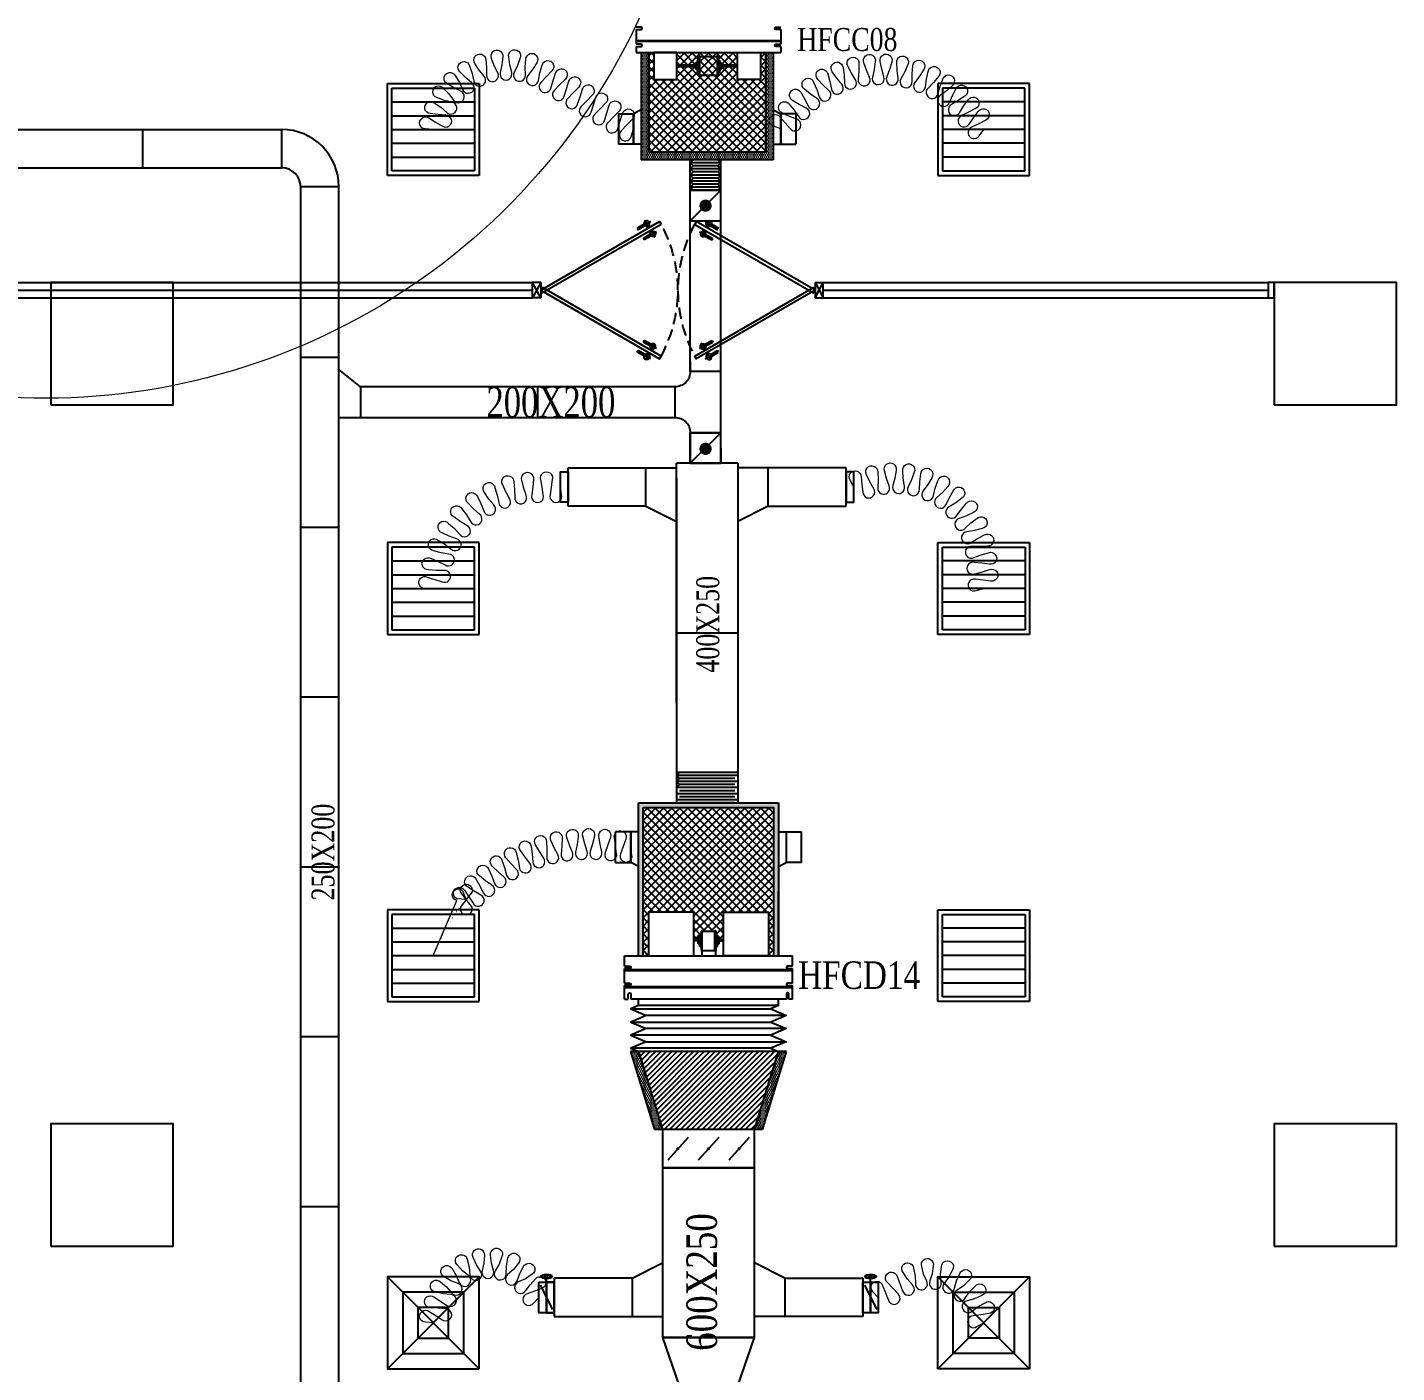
# Model space of a CAD drawing. Header units: metres. Extents: x 352651 to 1421851, y -87441 to -24441.
# Drawn here: x 1187178 to 1196132, y -66085 to -57292 of the extents above; entities that cross this region are included whole.
import ezdxf
from ezdxf.enums import TextEntityAlignment as Align

# ---------------------------------------------------------------- set-up
doc = ezdxf.new("R2010")
doc.units = ezdxf.units.M
doc.header["$LTSCALE"] = 300
doc.header["$MEASUREMENT"] = 0
doc.linetypes.add('DASHED2', pattern=[0.375, 0.25, -0.125])
doc.layers.get('0').update_dxf_attribs({"linetype": 'CONTINUOUS'})
for name, color, linetype in [('bat noi mem', 4, 'CONTINUOUS'), ('CUA', 8, 'CONTINUOUS'), ('CUAGIO', 2, 'CONTINUOUS'), ('KHUAT', 8, 'DASHED2'), ('thiet bi', 11, 'CONTINUOUS'), ('vach', 6, 'CONTINUOUS')]:
    doc.layers.add(name, color=color, linetype=linetype)
doc.layers.add('noi mem', color=5, linetype='BATTING', lineweight=0)
doc.styles.add('PHU', font='vntimeh.shx', dxfattribs={"width": 0.8})
doc.linetypes.add('BATTING', pattern='A,0.0001,-0.1,[134,ltypeshp.shx,S=0.1,R=0,X=-0.1,Y=0],-0.2,[134,ltypeshp.shx,S=0.1,R=180,X=0.1,Y=0],-0.1', length=0.4001)
pattern_1 = [(180, (1747300.941, -6539.427), (-6.25, 12.5), [0, -12.5])]

# ---------------------------------------------------------------- blocks, each defined once
blk = doc.blocks.new('cot1')
at = {"layer": 'vach'}
blk.add_lwpolyline([(-400, -400), (400, -400), (400, 400), (-400, 400)], close=True, dxfattribs=at)
blk = doc.blocks.new('SAG')
at = {"layer": 'CUAGIO'}
for p, q in [((-300, 300), (-300, -300)), ((300, 300), (-300, 300)), ((300, -300), (300, 300)), ((-300, -300), (300, -300))]:
    blk.add_line(p, q, dxfattribs=at)
at = {"layer": 'CUAGIO', "color": 8}
for p, q in [((-270, 270), (-270, -270)), ((270, 270), (-270, 270)), ((-180, -270), (-180, 270)), ((-90, -270), (-90, 270)), ((0, -270), (0, 270)), ((90, -270), (90, 270)), ((180, -270), (180, 270)), ((270, -270), (270, 270)), ((-270, -270), (270, -270))]:
    blk.add_line(p, q, dxfattribs=at)
blk = doc.blocks.new('SAD')
at = {"layer": 'CUAGIO', "color": 8}
for p, q in [((-300, -300), (300, 300)), ((300, -300), (-300, 300))]:
    blk.add_line(p, q, dxfattribs=at)
at = {"layer": 'CUAGIO'}
blk.add_lwpolyline([(300, -300), (300, 300), (-300, 300), (-300, -300)], close=True, dxfattribs=at)
at = {"layer": 'CUAGIO', "color": 8}
for points in [[(200, -200), (200, 200), (-200, 200), (-200, -200)], [(100, -100), (100, 100), (-100, 100), (-100, -100)]]:
    blk.add_lwpolyline(points, close=True, dxfattribs=at)
blk = doc.blocks.new('1-van gio D200')
at = {"layer": 'CUAGIO'}
h = blk.add_hatch(dxfattribs=at)
h.set_pattern_fill('ANSI31', color=256, scale=100, style=0)
edge = h.paths.add_edge_path()
edge.add_ellipse((486127, -58494), major_axis=(-38.1, 0), ratio=0.310482, start_angle=0, end_angle=360, ccw=False)
for p, q in [((486167, -58437.3), (486087.1, -58277.5)), ((486127, -58257.4), (486127, -58494))]:
    blk.add_line(p, q, dxfattribs=at)
at = {"layer": 'CUAGIO', "const_width": 3}
for points in [[(486127, -58457.4), (486177, -58457.4), (486177, -58257.4), (486077, -58257.4), (486077, -58457.4), (486127, -58457.4)], [(486167, -58437.3), (486087.1, -58277.5)], [(486127, -58257.4), (486127, -58494)]]:
    blk.add_lwpolyline(points, dxfattribs=at)
at = {"layer": 'CUAGIO'}
blk.add_lwpolyline([(486177, -58457.4), (486077, -58457.4), (486077, -58257.4), (486177, -58257.4)], close=True, dxfattribs=at)
at = {"layer": 'CUAGIO', "const_width": 5.35}
blk.add_lwpolyline([(486130.7, -58357.4, -1), (486123.3, -58357.4, -1)], format="xyb", close=True, dxfattribs=at)
at = {"layer": 'CUAGIO', "extrusion": (0, 0, -1)}
blk.add_ellipse((486127, -58494), major_axis=(-38.1, 0), ratio=0.310482, start_param=-1.570796, end_param=4.712389, dxfattribs=at)
blk = doc.blocks.new('bac noi mem')
at = {"layer": 'bat noi mem'}
for p, q in [((493886.7, -64673), (493866.7, -64693)), ((494066.7, -64693), (493866.7, -64693)), ((493866.7, -64693), (493886.7, -64713)), ((493886.7, -64713), (493866.7, -64733)), ((494066.7, -64733), (493866.7, -64733)), ((493866.7, -64733), (493886.7, -64753)), ((494046.7, -64673), (493886.7, -64673)), ((494046.7, -64713), (493886.7, -64713)), ((494046.7, -64673), (494066.7, -64693)), ((494066.7, -64693), (494046.7, -64713)), ((494046.7, -64713), (494066.7, -64733)), ((494066.7, -64733), (494046.7, -64753)), ((493886.7, -64753), (493866.7, -64773)), ((494066.7, -64773), (493866.7, -64773)), ((493866.7, -64773), (493886.7, -64793)), ((493886.7, -64793), (493866.7, -64813)), ((494066.7, -64813), (493866.7, -64813)), ((493866.7, -64813), (493886.7, -64833)), ((494046.7, -64753), (493886.7, -64753)), ((494046.7, -64793), (493886.7, -64793)), ((494046.7, -64753), (494066.7, -64773)), ((494066.7, -64773), (494046.7, -64793)), ((494046.7, -64793), (494066.7, -64813)), ((494066.7, -64813), (494046.7, -64833)), ((493886.7, -64833), (493866.7, -64853)), ((494066.7, -64853), (493866.7, -64853)), ((493866.7, -64853), (493886.7, -64873)), ((494046.7, -64833), (493886.7, -64833)), ((494046.7, -64873), (493886.7, -64873)), ((494046.7, -64833), (494066.7, -64853)), ((494066.7, -64853), (494046.7, -64873))]:
    blk.add_line(p, q, dxfattribs=at)
blk = doc.blocks.new('$circle')
at = {"ltscale": 1.5}
blk.add_circle((0, 0), 0.5, dxfattribs=at)

msp = doc.modelspace()

# ---------------------------------------------------------------- hatches: boundary and pattern name
at = {"layer": 'CUAGIO'}
h = msp.add_hatch(dxfattribs=at)
h.set_pattern_fill('DOTS', color=256, scale=200, style=0)
h.set_pattern_definition([(0, (361578.699, -113850.794), (6.25, 12.5), [0, -12.5])])
h.paths.add_polyline_path([(1192054.3, -57457), (1192004.3, -57457), (1192004.3, -58107), (1191242.3, -58107), (1191242.3, -57457), (1191192.3, -57457), (1191192.3, -58157), (1192054.3, -58157)])
at = {"layer": 'CUAGIO', "ltscale": 1.5}
h = msp.add_hatch(dxfattribs=at)
h.set_pattern_fill('ANSI37', color=9, scale=300, style=0)
h.set_pattern_definition([(45, (534950, -3e-05), (-26.5165043, 26.5165043), []), (135, (534950, -3e-05), (-26.5165043, -26.5165043), [])])
h.paths.add_polyline_path([(1192004.3, -58107), (1192004.3, -57457), (1191972, -57457), (1191972, -57632), (1191822, -57632), (1191822, -57549), (1191716.7, -57549), (1191716.7, -57564.7), (1191706.2, -57564.7), (1191706.2, -57524.3), (1191716.7, -57524.3), (1191716.7, -57539.9), (1191822, -57539.9), (1191822, -57457), (1191424.5, -57457), (1191424.5, -57632), (1191274.5, -57632), (1191274.5, -57457), (1191242.3, -57457), (1191242.3, -58107)])
h.paths.add_polyline_path([(1191567.6, -57607.5, 0.725882), (1191574.1, -57607.5)], flags=16)
h.paths.add_polyline_path([(1191696.3, -57481.4, 0.725882), (1191689.8, -57481.4), (1191689.8, -57607.5, 0.725882), (1191696.3, -57607.5)], flags=16)
h.paths.add_polyline_path([(1191557.7, -57564.7), (1191547.2, -57564.7), (1191547.2, -57524.3), (1191557.7, -57524.3)], flags=16)
at = {"layer": 'CUAGIO'}
h = msp.add_hatch(dxfattribs=at)
h.set_pattern_fill('DOTS', color=2, scale=200, style=0)
h.set_pattern_definition([(0, (593095.287, -32824.01), (6.25, 12.5), [0, -12.5])])
h.paths.add_polyline_path([(1192060.1, -62391.5), (1192060.1, -63361.5), (1192090.1, -63361.5), (1192090.1, -62361.5), (1191174.1, -62361.5), (1191174.1, -63361.5), (1191204.1, -63361.5), (1191204.1, -62391.5)])
at = {"layer": 'CUAGIO', "ltscale": 1.5}
h = msp.add_hatch(dxfattribs=at)
h.set_pattern_fill('ANSI37', color=9, scale=300, style=0)
h.set_pattern_definition([(45, (640510.247, -2760.965), (-26.5165043, 26.5165043), []), (135, (640510.247, -2760.965), (-26.5165043, -26.5165043), [])])
h.paths.add_polyline_path([(1191535.3, -63075.5), (1191535.3, -63262.9), (1191564.7, -63262.9), (1191564.7, -63242.7), (1191575.3, -63242.7), (1191575.3, -63226.9), (1191585.2, -63226.9), (1191585.2, -63202, -1), (1191591.7, -63199.9), (1191674, -63199.9, -1), (1191680.5, -63202), (1191680.5, -63226.9), (1191690.4, -63226.9), (1191690.4, -63242.7), (1191700.9, -63242.7), (1191700.9, -63262.9), (1191730.3, -63262.9), (1191730.3, -63075.5), (1192025.3, -63075.5), (1192025.3, -63361.5), (1192060.1, -63361.5), (1192060.1, -62391.5), (1191204.1, -62391.5), (1191204.1, -63361.5), (1191240.3, -63361.5), (1191240.3, -63075.5)])
at = {"layer": 'CUAGIO'}
h = msp.add_hatch(dxfattribs=at)
h.set_pattern_fill('DOTS', color=2, scale=200, angle=180, style=0)
h.set_pattern_definition(pattern_1)
h.paths.add_polyline_path([(1191332.1, -64496.5), (1191279.8, -64496.5), (1191121.8, -63986.5), (1191174.1, -63986.5)])
h = msp.add_hatch(dxfattribs=at)
h.set_pattern_fill('ANSI31', color=256, scale=200, style=0)
h.set_pattern_definition([(45, (356591.88, -87912.58), (-17.6776695, 17.6776695), [])])
h.paths.add_polyline_path([(1191174.1, -63986.5), (1191332.1, -64496.5), (1191932.1, -64496.5), (1192090.1, -63986.5)])
h = msp.add_hatch(dxfattribs=at)
h.set_pattern_fill('DOTS', color=2, scale=200, angle=180, style=0)
h.set_pattern_definition(pattern_1)
h.paths.add_polyline_path([(1191984.5, -64496.5), (1191932.1, -64496.5), (1192090.1, -63986.5), (1192142.5, -63986.5)])

# ---------------------------------------------------------------- linework, layer by layer
at = {"layer": 'bat noi mem'}
for p, q in [((1191823.3, -62161.5), (1191423.3, -62161.5)), ((1191443.3, -62161.5), (1191423.3, -62181.5)), ((1191823.3, -62181.5), (1191423.3, -62181.5)), ((1191423.3, -62181.5), (1191443.3, -62201.5)), ((1191443.3, -62201.5), (1191423.3, -62221.5)), ((1191823.3, -62221.5), (1191423.3, -62221.5)), ((1191423.3, -62221.5), (1191443.3, -62241.5)), ((1191803.3, -62201.5), (1191443.3, -62201.5)), ((1191443.3, -62241.5), (1191423.3, -62261.5)), ((1191823.3, -62261.5), (1191423.3, -62261.5)), ((1191823.3, -62301.5), (1191423.3, -62301.5)), ((1191803.3, -62241.5), (1191443.3, -62241.5)), ((1191803.3, -62281.5), (1191443.3, -62281.5)), ((1191803.3, -62321.5), (1191443.3, -62321.5)), ((1191823.3, -62341.5), (1191423.3, -62341.5)), ((1191803.3, -62361.5), (1191443.3, -62361.5)), ((1191124.1, -63707.9), (1192040.1, -63707.9)), ((1192140.1, -63750.7), (1191224.1, -63750.7)), ((1191124.1, -63793.6), (1192040.1, -63793.6)), ((1192140.1, -63836.5), (1191224.1, -63836.5)), ((1192040.1, -63879.3), (1191124.1, -63879.3)), ((1191224.1, -63922.2), (1192140.1, -63922.2)), ((1192040.1, -63965), (1191124.1, -63965)), ((1192090.1, -63986.5), (1191174.1, -63986.5))]:
    msp.add_line(p, q, dxfattribs=at)
for points in [[(1191174.1, -63686.5), (1191124.1, -63707.9), (1191224.1, -63750.7), (1191124.1, -63793.6), (1191224.1, -63836.5), (1191124.1, -63879.3), (1191224.1, -63922.2), (1191124.1, -63965), (1191174.1, -63986.5)], [(1192090.1, -63686.5), (1192040.1, -63707.9), (1192140.1, -63750.7), (1192040.1, -63793.6), (1192140.1, -63836.5), (1192040.1, -63879.3), (1192140.1, -63922.2), (1192040.1, -63965), (1192090.1, -63986.5)]]:
    msp.add_lwpolyline(points, dxfattribs=at)
at = {"layer": 'CUA'}
for p, q in [((1191242, -58597.8), (1191216.1, -58552.8)), ((1191622.2, -58597.8), (1191648.2, -58552.8)), ((1191211.1, -58578.4), (1191166, -58604.4)), ((1191166, -58604.4), (1191172.3, -58615.2)), ((1191217.3, -58589.2), (1191172.3, -58615.2)), ((1191252.9, -58561.4), (1191202.8, -58590.4)), ((1191249.5, -58645), (1191204.5, -58671)), ((1191291.4, -58628.1), (1191241.2, -58657)), ((1191254.5, -58619.3), (1191280.5, -58664.3)), ((1191516, -58604.4), (1191509.8, -58615.2)), ((1191572.9, -58628.1), (1191623, -58657)), ((1191609.8, -58619.3), (1191583.8, -58664.3)), ((1191611.3, -58561.4), (1191661.5, -58590.4)), ((1191614.7, -58645), (1191659.8, -58671)), ((1191647, -58589.2), (1191692, -58615.2)), ((1191653.2, -58578.4), (1191698.2, -58604.4)), ((1191210.7, -58681.8), (1191204.5, -58671)), ((1191255.8, -58655.8), (1191210.7, -58681.8)), ((1191608.5, -58655.8), (1191653.5, -58681.8)), ((1191653.5, -58681.8), (1191659.8, -58671)), ((1190482.1, -59059.6), (1190482.1, -58960)), ((1190534.9, -58960), (1190482.1, -59059.6)), ((1190534.9, -59059.6), (1190482.1, -58960)), ((1190534.9, -58960), (1190482.1, -58960)), ((1190534.9, -58960), (1190534.9, -59059.6)), ((1192329.4, -58960), (1192329.4, -59059.6)), ((1192329.4, -58960), (1192382.1, -59059.6)), ((1192329.4, -59059.6), (1192382.1, -58960)), ((1192329.4, -58960), (1192382.1, -58960)), ((1192382.1, -59059.6), (1192382.1, -58960)), ((1190534.9, -59059.6), (1190482.1, -59059.6)), ((1192329.4, -59059.6), (1192382.1, -59059.6)), ((1191210.7, -59337.8), (1191204.5, -59348.6)), ((1191249.5, -59374.6), (1191204.5, -59348.6)), ((1191255.8, -59363.8), (1191210.7, -59337.8)), ((1191291.4, -59391.5), (1191241.2, -59362.6)), ((1191254.5, -59400.3), (1191280.5, -59355.3)), ((1191572.9, -59391.5), (1191623, -59362.6)), ((1191609.8, -59400.3), (1191583.8, -59355.3)), ((1191608.5, -59363.8), (1191653.5, -59337.8)), ((1191614.7, -59374.6), (1191659.8, -59348.6)), ((1191653.5, -59337.8), (1191659.8, -59348.6)), ((1191166, -59415.2), (1191172.3, -59404.4)), ((1191211.1, -59441.2), (1191166, -59415.2)), ((1191217.3, -59430.4), (1191172.3, -59404.4)), ((1191252.9, -59458.2), (1191202.8, -59429.2)), ((1191242, -59421.8), (1191216.1, -59466.8)), ((1191611.3, -59458.2), (1191661.5, -59429.2)), ((1191622.2, -59421.8), (1191648.2, -59466.8)), ((1191647, -59430.4), (1191692, -59404.4)), ((1191653.2, -59441.2), (1191698.2, -59415.2)), ((1191698.2, -59415.2), (1191692, -59404.4))]:
    msp.add_line(p, q, dxfattribs=at)
at = {"layer": 'CUA', "linetype": 'Continuous'}
for p, q in [((1184932.1, -58959.6), (1190482.1, -58959.6)), ((1192382.1, -58959.6), (1195292.1, -58959.6)), ((1184832.1, -59059.6), (1190482.1, -59059.6)), ((1184882.1, -59009.6), (1190482.1, -59009.6)), ((1192382.1, -59009.6), (1195292.1, -59009.6)), ((1192382.1, -59059.6), (1195292.1, -59059.6))]:
    msp.add_line(p, q, dxfattribs=at)
at = {"layer": 'CUA'}
for points in [[(1191322.5, -58579.5), (1190545.5, -59028.1), (1190534.9, -59009.8), (1191311.9, -58561.2)], [(1191541.8, -58579.5), (1192318.8, -59028.1), (1192329.4, -59009.8), (1191552.3, -58561.2)], [(1191322.5, -59440.1), (1190545.5, -58991.5), (1190534.9, -59009.8), (1191311.9, -59458.4)], [(1191541.8, -59440.1), (1192318.8, -58991.5), (1192329.4, -59009.8), (1191552.3, -59458.4)]]:
    msp.add_lwpolyline(points, close=True, dxfattribs=at)
at = {"layer": 'CUA', "linetype": 'Continuous'}
msp.add_lwpolyline([(1195332.1, -58959.6), (1195292.1, -58959.6), (1195292.1, -59059.6), (1195332.1, -59059.6)], close=True, dxfattribs=at)
at = {"layer": 'CUA', "extrusion": (0, 0, -1)}
for centre, major_axis in [((1191229, -58575.2), (17.6, -4.7)), ((1191596.8, -58641.9), (-4.7, 17.6)), ((1191267.5, -59377.7), (4.7, -17.6)), ((1191635.2, -59444.4), (-17.6, 4.7))]:
    msp.add_ellipse(centre, major_axis=major_axis, ratio=1, dxfattribs=at)
at = {"layer": 'CUA'}
for centre, major_axis in [((1191635.2, -58575.2), (-17.6, -4.7)), ((1191267.5, -58641.9), (4.7, 17.6)), ((1191596.8, -59377.7), (-4.7, -17.6)), ((1191229, -59444.4), (17.6, 4.7))]:
    msp.add_ellipse(centre, major_axis=major_axis, ratio=1, dxfattribs=at)
at = {"layer": 'CUAGIO'}
for p, q in [((1191192.3, -57457), (1191192.3, -58157)), ((1191242.3, -57457), (1191242.3, -58107)), ((1192004.3, -57457), (1192004.3, -58107)), ((1192054.3, -57457), (1192054.3, -58157)), ((1191042.6, -57856.2), (1191042.6, -58056.2)), ((1191142.3, -57856.2), (1191142.3, -58056.2)), ((1191142.3, -58056.2), (1191142.3, -57856.2)), ((1191142.3, -58056.2), (1191142.3, -57856.2)), ((1192104.3, -57856.2), (1192104.3, -58056.2)), ((1192104.3, -58056.2), (1192104.3, -57856.2)), ((1192104.3, -58056.2), (1192104.3, -57856.2)), ((1192204, -57856.2), (1192204, -58056.2)), ((1184600.2, -57959.6), (1188840.1, -57959.5)), ((1187930.6, -57959.6), (1187930.6, -58209.6)), ((1188840.1, -57959.5), (1188840.1, -58209.5)), ((1191142.3, -58056.2), (1191042.6, -58056.2)), ((1192104.3, -58056.2), (1192204, -58056.2)), ((1175059.7, -58209.6), (1188840.1, -58209.5)), ((1188965.5, -68910.2), (1188965.1, -58334.5)), ((1189215.1, -58334.5), (1188965.1, -58334.5)), ((1189215.5, -68910.2), (1189215.1, -58334.5)), ((1191512.8, -58357), (1191712.8, -58357)), ((1191712.8, -58357), (1191512.8, -58556.9)), ((1191512.8, -59541.5), (1191512.8, -58367)), ((1191712.8, -59541.5), (1191712.8, -58367)), ((1191512.8, -58556.9), (1191712.8, -58556.9)), ((1189215.1, -59450.4), (1188965.1, -59450.4)), ((1189355.4, -59641.5), (1189215.2, -59528)), ((1191512.8, -59474), (1191512.8, -59541.5)), ((1191712.8, -59541.5), (1191712.8, -59474)), ((1189355.4, -59641.5), (1189355.4, -59841.5)), ((1190513, -59641.5), (1190513, -59841.5)), ((1191412.8, -59641.5), (1191412.8, -59841.5)), ((1191412.8, -59641.5), (1191412.8, -59841.5)), ((1191512.8, -60141.5), (1191512.8, -59941.5)), ((1191712.8, -59941.5), (1191512.8, -60141.5)), ((1191512.8, -60026.2), (1191512.8, -59941.5)), ((1191712.8, -59941.5), (1191512.8, -59941.5)), ((1191512.8, -59941.5), (1191512.8, -60098.1)), ((1191712.8, -60141.5), (1191712.8, -59941.5)), ((1191712.8, -60026.2), (1191712.8, -59941.5)), ((1191712.8, -60098.1), (1191712.8, -59941.5)), ((1191512.8, -60039.3), (1191512.8, -60141.5)), ((1191712.8, -60039.3), (1191712.8, -60141.5)), ((1190713.3, -60421.4), (1190713.3, -60171.4)), ((1190713.3, -60171.4), (1191423.3, -60171.4)), ((1190723.3, -60171.4), (1191423.3, -60171.4)), ((1191223.3, -60421.4), (1191223.3, -60171.4)), ((1191223.3, -60421.4), (1191223.3, -60171.4)), ((1191423.3, -61709.3), (1191423.3, -60141.5)), ((1191823.3, -60141.5), (1191423.3, -60141.5)), ((1191512.8, -60141.5), (1191712.8, -60141.5)), ((1191823.3, -60141.5), (1191823.3, -62361.5)), ((1192523.2, -60171.4), (1191823.3, -60171.4)), ((1192533.2, -60171.4), (1191823.3, -60171.4)), ((1192023.3, -60421.4), (1192023.3, -60171.4)), ((1192023.3, -60421.4), (1192023.3, -60171.4)), ((1192533.2, -60421.4), (1192533.2, -60171.4)), ((1191423.3, -60240.5), (1191423.3, -62361.5)), ((1191223.3, -60421.4), (1190713.3, -60421.4)), ((1191223.3, -60421.4), (1190723.3, -60421.4)), ((1191223.3, -60421.4), (1191423.3, -60521.4)), ((1191223.3, -60421.4), (1191423.3, -60521.4)), ((1192023.3, -60421.4), (1191823.3, -60521.4)), ((1192023.3, -60421.4), (1191823.3, -60521.4)), ((1192023.3, -60421.4), (1192523.2, -60421.4)), ((1192023.3, -60421.4), (1192533.2, -60421.4)), ((1189215.1, -60560.4), (1188965.1, -60560.4)), ((1191823.3, -61251.5), (1191423.3, -61251.5)), ((1189215.1, -61670.4), (1188965.1, -61670.4)), ((1191204.1, -63361.5), (1191204.1, -62391.5)), ((1192060.1, -63361.5), (1192060.1, -62391.5)), ((1191024.4, -62750.8), (1191024.4, -62550.8)), ((1191124.1, -62550.8), (1191024.4, -62550.8)), ((1191124.1, -62750.8), (1191124.1, -62550.8)), ((1191124.1, -62550.8), (1191124.1, -62750.8)), ((1191124.1, -62550.8), (1191124.1, -62750.8)), ((1192140.1, -62550.8), (1192140.1, -62750.8)), ((1192140.1, -62550.8), (1192140.1, -62750.8)), ((1192140.1, -62550.8), (1192140.1, -62750.8)), ((1192140.1, -62550.8), (1192239.8, -62550.8)), ((1192239.8, -62750.8), (1192239.8, -62550.8)), ((1189215.1, -62780.4), (1188965.1, -62780.4)), ((1192090.1, -63361.5), (1192090.1, -62940.1)), ((1189215.1, -63890.4), (1188965.1, -63890.4)), ((1191984.5, -64496.5), (1191279.8, -64496.5)), ((1191499.1, -64547.2), (1191365.2, -64695.8)), ((1191699.1, -64547.2), (1191565.2, -64695.8)), ((1191899.1, -64547.2), (1191765.2, -64695.8)), ((1189215.1, -65000.4), (1188965.1, -65000.4)), ((1191132.1, -65468.3), (1191332.1, -65368.3)), ((1192132.1, -65468.3), (1191932.1, -65368.3)), ((1191132.1, -65468.3), (1190622.1, -65468.3)), ((1190622.1, -65468.3), (1190622.1, -65718.3)), ((1191132.1, -65468.3), (1191132.1, -65718.3)), ((1192132.1, -65468.3), (1192642.1, -65468.3)), ((1192132.1, -65468.3), (1192132.1, -65718.3)), ((1192642.1, -65468.3), (1192642.1, -65718.3)), ((1190622.1, -65718.3), (1191332.1, -65718.3)), ((1192642.1, -65718.3), (1191932.1, -65718.3))]:
    msp.add_line(p, q, dxfattribs=at)
at = {"layer": 'CUAGIO', "color": 2}
for p, q in [((1192105, -57417.5), (1192105, -57457)), ((1192004.3, -58107), (1191242.3, -58107)), ((1192054.3, -58157), (1191192.3, -58157)), ((1191512.8, -58367), (1191512.8, -58157)), ((1191712.8, -58367), (1191712.8, -58157)), ((1191174.1, -63361.5), (1191174.1, -62361.5)), ((1191174.1, -62361.5), (1192090.1, -62361.5)), ((1191204.1, -62391.5), (1192060.1, -62391.5)), ((1192090.1, -62361.5), (1192090.1, -63361.5)), ((1192142.5, -63986.5), (1191121.8, -63986.5)), ((1192090.1, -63986.5), (1192142.5, -63986.5))]:
    msp.add_line(p, q, dxfattribs=at)
at = {"layer": 'CUAGIO', "ltscale": 1.5}
msp.add_line((1191712.8, -59941.5), (1191712.8, -59541.5), dxfattribs=at)
at = {"layer": 'CUAGIO'}
for points in [[(1191192.3, -57830.9), (1191142.3, -57856.2)], [(1192054.3, -57830.9), (1192104.3, -57856.2)], [(1191042.6, -57856.2), (1191142.3, -57856.2)], [(1192204, -57856.2), (1192104.3, -57856.2)], [(1191192.3, -58056.2), (1191142.3, -58056.2)], [(1192054.3, -58056.2), (1192104.3, -58056.2)], [(1191174.1, -62550.8), (1191124.1, -62550.8)], [(1192090.1, -62550.8), (1192140.1, -62550.8)], [(1191024.4, -62750.8), (1191124.1, -62750.8)], [(1191174.1, -62776), (1191124.1, -62750.8)], [(1192090.1, -62776), (1192140.1, -62750.8)], [(1192239.8, -62750.8), (1192140.1, -62750.8)], [(1191121.8, -63986.5), (1191279.8, -64496.5)], [(1191932.1, -64496.5), (1192090.1, -63986.5), (1191174.1, -63986.5), (1191332.1, -64496.5)], [(1191984.5, -64496.5), (1192142.5, -63986.5)]]:
    msp.add_lwpolyline(points, dxfattribs=at)
for points, const_width in [([(1191632.8, -58457.4, -1), (1191592.8, -58457.4, -1)], 40), ([(1191632.8, -60047, -1), (1191592.8, -60047, -1)], 40), ([(1191427.1, -64621.5, -1), (1191437.1, -64621.5, -1)], 10), ([(1191627.1, -64621.5, -1), (1191637.1, -64621.5, -1)], 10), ([(1191827.1, -64621.5, -1), (1191837.1, -64621.5, -1)], 10)]:
    msp.add_lwpolyline(points, format="xyb", close=True, dxfattribs=dict(at, const_width=const_width))
for points in [[(1191712.8, -59541.5), (1191712.8, -59541.5), (1191512.8, -59541.5, -0.414214), (1191412.8, -59641.5), (1189355.4, -59641.5)], [(1189215.2, -59841.5), (1191412.8, -59841.5, -0.414214), (1191512.8, -59941.5), (1191712.8, -59941.5), (1191712.8, -59941.5, 0), (1191712.8, -59941.5, 0)]]:
    msp.add_lwpolyline(points, format="xyb", dxfattribs=at)
for points in [[(1190713.3, -60396.4), (1190663.3, -60396.4), (1190663.3, -60196.4), (1190713.3, -60196.4)], [(1192533.2, -60396.4), (1192583.2, -60396.4), (1192583.2, -60196.4), (1192533.2, -60196.4)], [(1191332.1, -64746.5), (1191932.1, -64746.5), (1191932.1, -64496.5), (1191332.1, -64496.5)], [(1190622.1, -65493.3), (1190572.1, -65493.3), (1190572.1, -65693.3), (1190622.1, -65693.3)], [(1192642.1, -65493.3), (1192692.1, -65493.3), (1192692.1, -65693.3), (1192642.1, -65693.3)], [(1191932.1, -65856.5), (1191332.1, -65856.5), (1191507.1, -66366.5), (1191757.1, -66366.5)]]:
    msp.add_lwpolyline(points, close=True, dxfattribs=at)
at = {"layer": 'CUAGIO', "color": 2}
msp.add_lwpolyline([(1191332.1, -65856.5), (1191932.1, -65856.5), (1191932.1, -64746.5), (1191332.1, -64746.5)], close=True, dxfattribs=at)
at = {"layer": 'CUAGIO'}
for radius in [375, 125]:
    msp.add_arc((1188840.1, -58334.5), radius, 0, 90, dxfattribs=at)
at = {"layer": 'KHUAT'}
for centre, start, end in [((1190532.9, -59009.8), 331.40997, 28.59003), ((1192331.4, -59009.8), 151.40997, 208.59003)]:
    msp.add_arc(centre, 899.3, start, end, dxfattribs=at)
at = {"layer": 'noi mem', "linetype": 'ByBlock', "ltscale": 1.5}
for points in [[(1191215.5, -53632.9), (1191170.9, -53607.5, -1.333333), (1183038.3, -54879.1)], [(1189832.1, -57959.6), (1189780.9, -57955.7, -1.333333), (1189803.8, -57884.3), (1189847.8, -57910.9), (1189891.7, -57937.6, 1.333333), (1189914.6, -57866.2), (1189863.4, -57862.3), (1189811.8, -57855.1, -1.333333), (1189838.9, -57785.2), (1189881.8, -57814.6), (1189920.1, -57847.9, 1.333333), (1189954.6, -57781.3), (1189905.3, -57769.3), (1189856.4, -57751.2, -1.333333), (1189897.9, -57688.7), (1189933.5, -57726.7), (1189963.8, -57767.4, 1.333333), (1190011.7, -57709.8), (1189966.2, -57687.4), (1189922.3, -57659.3, -1.333333), (1189976.2, -57607.2), (1190002.9, -57651.9), (1190023.7, -57698.2, 1.333333), (1190082.9, -57652.1), (1190043.2, -57620.6), (1190006.4, -57583.7, -1.333333), (1190070.2, -57544.3), (1190086.7, -57593.7), (1190097.1, -57643.4, 1.333333), (1190164.8, -57611.2), (1190132.8, -57571.8), (1190104.8, -57527.9, -1.333333), (1190175.6, -57503.1), (1190181, -57554.9), (1190180.5, -57605.7, 1.333333), (1190253.6, -57588.7), (1190230.8, -57543.4), (1190212.8, -57494.5, -1.333333), (1190287.3, -57485.5), (1190281.5, -57537.2), (1190270.1, -57586.7, 1.333333), (1190345.1, -57585.8), (1190332.5, -57536.6), (1190325.5, -57485, -1.333333), (1190400.1, -57492.2), (1190383.4, -57541.5), (1190361.7, -57587.4, 1.333333), (1190435.1, -57602.6), (1190433.4, -57551.9), (1190437.6, -57500, -1.333333), (1190509, -57523), (1190482, -57567.6), (1190450.9, -57607.7, 1.333333), (1190519.4, -57638.3), (1190528.6, -57588.4), (1190543.4, -57538.7, -1.333333), (1190608.4, -57576), (1190572.9, -57613.8), (1190536.9, -57650.5, 1.333333), (1190601.2, -57689.2), (1190616.7, -57640.2), (1190632.3, -57591.2, -1.333333), (1190696.5, -57629.8), (1190660.5, -57666.5), (1190624.5, -57703.2, 1.333333), (1190688.8, -57741.8), (1190704.3, -57692.8), (1190719.8, -57643.8, -1.333333), (1190784.1, -57682.5), (1190748.1, -57719.2), (1190712.1, -57755.9, 1.333333), (1190776.4, -57794.5), (1190791.9, -57745.5), (1190807.4, -57696.5, -1.333333), (1190871.7, -57735.1), (1190835.7, -57771.8), (1190799.7, -57808.5, 1.333333), (1190864, -57847.2), (1190879.5, -57798.2), (1190895, -57749.2, -1.333333), (1190959.3, -57787.8), (1190923.3, -57824.5), (1190887.3, -57861.2, 1.333333), (1190951.6, -57899.8), (1190967.1, -57850.8), (1190982.6, -57801.8, -1.333333), (1191046.9, -57840.5), (1191010.9, -57877.2), (1190974.9, -57913.9, 1.333333), (1191039.1, -57952.5), (1191054.7, -57903.5), (1191070.2, -57854.5, -1.333333), (1191134.5, -57893.1), (1191098.5, -57929.8), (1191062.5, -57966.5, 1.333333), (1191126.7, -58005.2), (1191142.3, -57956.2)], [(1192104.3, -57956.2), (1192056.3, -57937.4, -1.333333), (1192099.6, -57876.1), (1192133.3, -57915.1), (1192167, -57954.1, 1.333333), (1192210.3, -57892.8), (1192162.4, -57874), (1192114.7, -57853.3, -1.333333), (1192160.2, -57793.6), (1192192.8, -57834), (1192222, -57876, 1.333333), (1192271.4, -57819.6), (1192226, -57796.2), (1192181.7, -57769.1, -1.333333), (1192234.9, -57716.3), (1192261.7, -57760.8), (1192284.7, -57806.3, 1.333333), (1192341.5, -57757.3), (1192299.7, -57727.8), (1192259.5, -57694.9, -1.333333), (1192319.5, -57649.9), (1192339.9, -57697.6), (1192356.5, -57746, 1.333333), (1192419.4, -57705.1), (1192382.1, -57670.3), (1192346.8, -57632.2, -1.333333), (1192412.4, -57595.8), (1192426.1, -57645.9), (1192435.9, -57696, 1.333333), (1192503.8, -57664.2), (1192471.6, -57624.6), (1192441.9, -57582, -1.333333), (1192511.9, -57554.9), (1192518.6, -57606.4), (1192521.4, -57657.4, 1.333333), (1192593, -57635.3), (1192566.6, -57591.6), (1192543, -57545.3, -1.333333), (1192616.1, -57528.2), (1192615.6, -57580.1), (1192611.4, -57631, 1.333333), (1192685.4, -57618.9), (1192665.2, -57572), (1192648.2, -57522.9, -1.333333), (1192722.9, -57515.9), (1192715.3, -57567.3), (1192704.1, -57617.2, 1.333333), (1192779.1, -57615.3), (1192765.6, -57566.1), (1192755.5, -57515.2, -1.333333), (1192830.4, -57518.5), (1192815.8, -57568.3), (1192797.9, -57616.2, 1.333333), (1192872.4, -57624.7), (1192865.8, -57574), (1192862.8, -57522.2, -1.333333), (1192936.5, -57535.8), (1192915.2, -57583.2), (1192890.9, -57628.1, 1.333333), (1192963.6, -57646.8), (1192963.9, -57595.7), (1192968.1, -57543.9, -1.333333), (1193039.3, -57567.6), (1193011.7, -57611.5), (1192981.4, -57652.7, 1.333333), (1193050.8, -57681.2), (1193058.2, -57630.6), (1193069.4, -57579.9, -1.333333), (1193136.7, -57613.1), (1193103.3, -57652.9), (1193067.7, -57689.5, 1.333333), (1193132.5, -57727.2), (1193146.8, -57678.2), (1193164.9, -57629.5, -1.333333), (1193226.9, -57671.6), (1193188.4, -57706.4), (1193148.1, -57737.8, 1.333333), (1193207.1, -57784.1), (1193228, -57737.4), (1193252.6, -57691.7, -1.333333), (1193308.3, -57741.9), (1193265.3, -57771.1), (1193221.1, -57796.7, 1.333333), (1193273.2, -57850.6), (1193300.3, -57807.3), (1193330, -57765.1, -1.333333), (1193379.2, -57821.8), (1193333.3, -57845.3), (1193287.3, -57868.6, 1.333333), (1193336.3, -57925.4), (1193366.1, -57883.4), (1193395.9, -57841.4, -1.333333), (1193444.9, -57898.2), (1193399, -57921.5), (1193353, -57944.8, 1.333333), (1193402, -58001.6), (1193431.8, -57959.6)], [(1192583.2, -60296.4), (1192558.4, -60251.8, -1.333333), (1192629.8, -60228.9), (1192635.6, -60279.5), (1192641.3, -60330.1, 1.333333), (1192712.8, -60307.3), (1192688, -60262.7), (1192666.1, -60216, -1.333333), (1192738.9, -60197.8), (1192741.4, -60249.4), (1192738.8, -60299.7, 1.333333), (1192813, -60288.7), (1192795.9, -60241.3), (1192783.3, -60191.2, -1.333333), (1192858.3, -60187.5), (1192850.8, -60238.6), (1192838.5, -60287.4, 1.333333), (1192913.5, -60290.9), (1192905.8, -60241.2), (1192903.2, -60189.6, -1.333333), (1192977.4, -60200.3), (1192960.3, -60249.1), (1192938.8, -60294.6, 1.333333), (1193011.6, -60312.5), (1193013.7, -60262.2), (1193021.1, -60211.1, -1.333333), (1193091.8, -60236), (1193065.6, -60280.5), (1193035.7, -60321, 1.333333), (1193103.7, -60352.6), (1193115.5, -60303.7), (1193132.6, -60255, -1.333333), (1193197.2, -60293), (1193162.9, -60331.6), (1193125.8, -60365.6, 1.333333), (1193186.4, -60409.8), (1193207.4, -60364), (1193233.6, -60319.5, -1.333333), (1193289.6, -60369.4), (1193248.5, -60400.6), (1193205.5, -60426.8, 1.333333), (1193256.4, -60481.8), (1193285.9, -60441), (1193320.2, -60402.4, -1.333333), (1193365.5, -60462.1), (1193319.1, -60484.8), (1193271.9, -60502.2, 1.333333), (1193311.3, -60566), (1193348, -60531.6), (1193389.1, -60500.4, -1.333333), (1193422.1, -60567.8), (1193372.2, -60581.1), (1193322.5, -60589, 1.333333), (1193348.8, -60659.3), (1193391.5, -60632.6), (1193437.9, -60609.9, -1.333333), (1193457.2, -60682.4), (1193405.7, -60685.8), (1193355.4, -60684, 1.333333), (1193367.6, -60758), (1193414.7, -60740.1), (1193463.8, -60725.9, -1.333333), (1193470.2, -60800.6), (1193419.3, -60794.9), (1193368.7, -60788.8, 1.333333), (1193374.5, -60863.6), (1193423.6, -60849.8), (1193472.7, -60836, -1.333333), (1193478.5, -60910.8), (1193427.9, -60904.7), (1193377.2, -60898.6, 1.333333), (1193383.1, -60973.4), (1193432.1, -60959.6)], [(1189832.1, -60959.6), (1189781.6, -60959.1, -1.333333), (1189793.3, -60885.1), (1189841.5, -60900.3), (1189889.5, -60915.8, 1.333333), (1189901.7, -60841.8), (1189851.2, -60841.1), (1189800.2, -60836.8, -1.333333), (1189817.5, -60763.8), (1189865, -60782.8), (1189909.5, -60805.5, 1.333333), (1189933.2, -60734.4), (1189884, -60725.9), (1189834.6, -60712.5, -1.333333), (1189864.6, -60643.8), (1189908, -60670.9), (1189947.7, -60701.2, 1.333333), (1189983.7, -60635.5), (1189936.9, -60618.4), (1189890.6, -60596.3, -1.333333), (1189932.5, -60534.1), (1189970.3, -60568.6), (1190003.9, -60605.5, 1.333333), (1190051.2, -60547.2), (1190008.1, -60522), (1189966.5, -60492.1, -1.333333), (1190018.8, -60438.3), (1190049.9, -60479), (1190076.4, -60521.3, 1.333333), (1190133.2, -60472.5), (1190095.4, -60439.9), (1190059.9, -60403.1, -1.333333), (1190120.9, -60359.5), (1190144.2, -60405.1), (1190162.7, -60451.5, 1.333333), (1190227.4, -60413.6), (1190196, -60374.8), (1190167.6, -60332.2, -1.333333), (1190235.4, -60300.2), (1190250.2, -60349.3), (1190260.1, -60398.2, 1.333333), (1190330.5, -60372.4), (1190306.5, -60328.7), (1190286.2, -60281.6, -1.333333), (1190358.7, -60262.3), (1190364.5, -60313.2), (1190365.5, -60363.1, 1.333333), (1190439.4, -60350.4), (1190423.6, -60303.1), (1190412, -60253.2, -1.333333), (1190486.8, -60247.1), (1190483.4, -60298.2), (1190476.5, -60348.2, 1.333333), (1190551.5, -60347.2), (1190543.3, -60297.4), (1190535.4, -60247.5, -1.333333), (1190610.4, -60246.8), (1190603.3, -60296.9), (1190596.3, -60347, 1.333333), (1190671.3, -60346.3), (1190663.3, -60296.4)], [(1189832.1, -63359.6), (1189986, -62999.9, -1.333333), (1190024.1, -62935.2), (1190048.2, -62992.9), (1190010.7, -63042.9, 1.333333), (1190085.7, -63042.9), (1190048.2, -62992.9), (1190010.7, -62942.9, -1.333333), (1190085.7, -62942.9), (1190048.2, -62992.9), (1190010.7, -63042.9, 1.333333), (1190085.7, -63042.9), (1190048.2, -62992.9), (1190010.7, -62942.9, -1.333333), (1190085.7, -62942.9), (1190048.2, -62992.9), (1190010.7, -63042.9, 1.333333), (1190085.7, -63042.9), (1190048.2, -62992.9), (1190010.7, -62942.9, -1.333333), (1190085.7, -62942.9), (1190048.2, -62992.9), (1190010.7, -63042.9, 1.333333), (1190085.7, -63042.9), (1190048.2, -62992.9), (1189985.9, -62987.3, -1.333333), (1190036.1, -62931.6), (1190065, -62974.2), (1190092.2, -63017.6, 1.333333), (1190144.3, -62963.7), (1190100, -62938), (1190056.5, -62909.9, -1.333333), (1190111.1, -62858.5), (1190136.6, -62903.5), (1190159.6, -62949.3, 1.333333), (1190216.5, -62900.5), (1190174.8, -62870.8), (1190134.1, -62838.7, -1.333333), (1190193.3, -62792.6), (1190214.5, -62839.9), (1190233.1, -62887.6, 1.333333), (1190294.3, -62844.4), (1190255.6, -62810.9), (1190218.1, -62775.1, -1.333333), (1190281.4, -62734.8), (1190298, -62783.8), (1190312, -62833.1, 1.333333), (1190377.1, -62795.8), (1190341.7, -62758.8), (1190307.7, -62719.7, -1.333333), (1190374.5, -62685.5), (1190386.4, -62735.8), (1190395.8, -62786.2, 1.333333), (1190464, -62755.2), (1190432.2, -62715), (1190402.1, -62672.9, -1.333333), (1190471.8, -62645.1), (1190479, -62696.4), (1190483.5, -62747.4, 1.333333), (1190554.4, -62722.9), (1190526.5, -62679.9), (1190500.5, -62635.2, -1.333333), (1190572.5, -62614), (1190574.8, -62665.8), (1190574.6, -62717, 1.333333), (1190647.4, -62699.2), (1190623.7, -62653.9), (1190602, -62606.8, -1.333333), (1190675.6, -62592.6), (1190673.1, -62644.3), (1190668, -62695.2, 1.333333), (1190742.3, -62684.4), (1190722.9, -62637), (1190705.7, -62588.2, -1.333333), (1190780.3, -62580.8), (1190773, -62632.1), (1190763.1, -62682.4, 1.333333), (1190838.1, -62678.6), (1190823.2, -62629.6), (1190810.7, -62579.3, -1.333333), (1190885.7, -62579), (1190873.5, -62629.4), (1190859, -62678.5, 1.333333), (1190934, -62681.7), (1190923.8, -62631.5), (1190915.9, -62580.4, -1.333333), (1190990.6, -62587), (1190973.9, -62635.9), (1190956.7, -62684.5, 1.333333), (1191031.4, -62691.9), (1191024, -62640.9), (1191016.6, -62589.9, -1.333333), (1191091.3, -62597.3), (1191074.1, -62645.8), (1191056.9, -62694.4, 1.333333), (1191131.5, -62701.7), (1191124.1, -62650.8)], [(1189832.1, -65759.6), (1189780.7, -65755.7, -1.333333), (1189804.4, -65684.5), (1189847.9, -65712.1), (1189891.4, -65739.7, 1.333333), (1189915, -65668.5), (1189863.6, -65664.6), (1189812.3, -65660.7, -1.333333), (1189835.9, -65589.6), (1189879.4, -65617.2), (1189922, -65645.4, 1.333333), (1189946.9, -65574.6), (1189895.9, -65570), (1189844.8, -65558.1, -1.333333), (1189878.7, -65491.2), (1189918.5, -65525.4), (1189951.1, -65564.2, 1.333333), (1189994.8, -65503.3), (1189947.6, -65484.8), (1189902.5, -65458.1, -1.333333), (1189955, -65404.6), (1189982.6, -65449.2), (1190001.9, -65496, 1.333333), (1190062, -65451.1), (1190022.7, -65419.3), (1189987.8, -65380.2, -1.333333), (1190054, -65345), (1190066.8, -65395.9), (1190071.1, -65446.3, 1.333333), (1190141.9, -65421.8), (1190114, -65379.5), (1190092.6, -65331.6, -1.333333), (1190166.3, -65318.2), (1190163.2, -65370.6), (1190152, -65419.9, 1.333333), (1190226.9, -65417.9), (1190213.1, -65369.2), (1190207.1, -65317.1, -1.333333), (1190281.5, -65326.6), (1190262.7, -65375.5), (1190237.1, -65419.2, 1.333333), (1190309.1, -65440), (1190310.7, -65389.4), (1190320.7, -65337.9, -1.333333), (1190388.8, -65369.4), (1190356, -65410.4), (1190318.4, -65444.2, 1.333333), (1190380.8, -65485.8), (1190397.6, -65438.1), (1190422.8, -65392, -1.333333), (1190478.1, -65442.6), (1190434.5, -65471.8), (1190388.4, -65492.7, 1.333333), (1190435.3, -65551.2), (1190465.7, -65510.8), (1190500, -65472.2, -1.333333), (1190542.3, -65534.2), (1190493.9, -65552), (1190445.6, -65569.9, 1.333333), (1190487.9, -65631.9), (1190522.1, -65593.3)], [(1192742.1, -65593.3), (1192707.5, -65556.1, -1.333333), (1192770.9, -65516.1), (1192789.6, -65563.4), (1192808.2, -65610.8, 1.333333), (1192871.7, -65570.8), (1192837, -65533.5), (1192802.3, -65496.3, -1.333333), (1192865.7, -65456.3), (1192884.4, -65503.6), (1192901.6, -65550.8, 1.333333), (1192965.9, -65512.3), (1192932.5, -65474.8), (1192904.2, -65431.1, -1.333333), (1192973.6, -65402.6), (1192984.3, -65453.6), (1192985.7, -65503.3, 1.333333), (1193058.9, -65486.9), (1193038.9, -65441.3), (1193026.7, -65390.7, -1.333333), (1193101.6, -65386.7), (1193094.8, -65438.3), (1193079.8, -65485.7, 1.333333), (1193154.3, -65494.4), (1193150.4, -65444.8), (1193155.6, -65393, -1.333333), (1193227.6, -65414), (1193204.2, -65460.5), (1193174.3, -65500.2, 1.333333), (1193241.8, -65533), (1193254.6, -65484.9), (1193276.6, -65437.7, -1.333333), (1193337.6, -65481.3), (1193300.1, -65517.4), (1193258.8, -65545.1, 1.333333), (1193311.7, -65598.3), (1193339.6, -65557.1), (1193376, -65519.9, -1.333333), (1193419.2, -65581.2), (1193371.9, -65602.9), (1193323.8, -65615.4, 1.333333), (1193356.1, -65683), (1193396.1, -65653.4), (1193440.4, -65628.2, -1.333333), (1193464.7, -65699.2), (1193414.2, -65706.5), (1193363.8, -65713.5, 1.333333), (1193387.8, -65784.5), (1193432.1, -65759.6)]]:
    msp.add_lwpolyline(points, format="xyb", dxfattribs=at)
at = {"layer": 'thiet bi'}
for p, q in [((1192105, -57380), (1191159, -57380)), ((1192105, -57385), (1191159, -57385)), ((1191159, -57417.5), (1191159, -57457)), ((1191159, -57457), (1192105, -57457)), ((1191570.8, -57479.1), (1191570.8, -57457)), ((1191574.1, -57481.4), (1191574.1, -57607.5)), ((1191689.8, -57481.4), (1191689.8, -57607.5)), ((1191693.1, -57479.1), (1191693.1, -57457)), ((1191696.3, -57607.5), (1191696.3, -57481.4)), ((1191544.2, -57539.9), (1191424.5, -57539.9)), ((1191424.5, -57539.9), (1191424.5, -57549)), ((1191544.2, -57549), (1191424.5, -57549)), ((1191557.7, -57524.3), (1191547.2, -57524.3)), ((1191547.2, -57524.3), (1191547.2, -57564.7)), ((1191557.7, -57564.7), (1191547.2, -57564.7)), ((1191567.6, -57508.5), (1191557.7, -57508.5)), ((1191557.7, -57508.5), (1191557.7, -57580.4)), ((1191696.3, -57508.5), (1191706.2, -57508.5)), ((1191706.2, -57508.5), (1191706.2, -57580.4)), ((1191706.2, -57524.3), (1191716.7, -57524.3)), ((1191706.2, -57564.7), (1191716.7, -57564.7)), ((1191716.7, -57524.3), (1191716.7, -57564.7)), ((1191822, -57539.9), (1191716.7, -57539.9)), ((1191822, -57549), (1191716.7, -57549)), ((1191567.6, -57580.4), (1191557.7, -57580.4)), ((1191696.3, -57580.4), (1191706.2, -57580.4)), ((1191585.2, -63199.9), (1191585.2, -63326)), ((1191585.2, -63199.9), (1191680.5, -63199.9)), ((1191591.7, -63326), (1191591.7, -63199.9)), ((1191674, -63326), (1191674, -63199.9)), ((1191680.5, -63199.9), (1191680.5, -63326)), ((1191564.7, -63262.9), (1191535.3, -63262.9)), ((1191564.7, -63283.1), (1191564.7, -63242.7)), ((1191575.3, -63242.7), (1191564.7, -63242.7)), ((1191575.3, -63283.1), (1191564.7, -63283.1)), ((1191575.3, -63298.9), (1191575.3, -63226.9)), ((1191585.2, -63226.9), (1191575.3, -63226.9)), ((1191585.2, -63298.9), (1191575.3, -63298.9)), ((1191680.5, -63226.9), (1191690.4, -63226.9)), ((1191680.5, -63298.9), (1191690.4, -63298.9)), ((1191690.4, -63298.9), (1191690.4, -63226.9)), ((1191690.4, -63242.7), (1191700.9, -63242.7)), ((1191690.4, -63283.1), (1191700.9, -63283.1)), ((1191700.9, -63283.1), (1191700.9, -63242.7)), ((1191700.9, -63262.9), (1191730.3, -63262.9)), ((1191083.2, -63427.5), (1191083.2, -63361.5)), ((1191585.2, -63326), (1191680.5, -63326)), ((1191588.4, -63328.3), (1191588.4, -63361.5)), ((1191677.3, -63328.3), (1191677.3, -63361.5)), ((1192182.2, -63427.5), (1192182.2, -63361.5)), ((1191083.2, -63538.5), (1191083.2, -63443.5)), ((1192181.7, -63453.2), (1191083.7, -63453.2)), ((1192181.7, -63458.2), (1191083.7, -63458.2)), ((1192182.2, -63538.5), (1192182.2, -63443.5)), ((1191083.2, -63643.5), (1191083.2, -63554.5)), ((1192181.7, -63564.2), (1191083.7, -63564.2)), ((1192181.7, -63569.7), (1191083.7, -63569.7)), ((1192182.2, -63643.5), (1192182.2, -63554.5)), ((1192141.6, -63643.5), (1191123.8, -63643.5)), ((1191174.1, -63686.5), (1191174.1, -63643.5)), ((1192090.1, -63686.5), (1192090.1, -63643.5)), ((1192090.1, -63686.5), (1191174.1, -63686.5))]:
    msp.add_line(p, q, dxfattribs=at)
for points in [[(1191159, -57306.5), (1191191, -57306.5, 1), (1191191, -57290.5), (1191159, -57290.5)], [(1192105, -57306.5), (1192073, -57306.5, -1), (1192073, -57290.5), (1192105, -57290.5)], [(1191159, -57417.5), (1191191, -57417.5, 1), (1191191, -57401.5), (1191159, -57401.5)], [(1192105, -57417.5), (1192073, -57417.5, -1), (1192073, -57401.5), (1192105, -57401.5)], [(1191083.2, -63427.5), (1191115.8, -63427.5, -1), (1191115.8, -63443.5), (1191083.2, -63443.5)], [(1192182.2, -63427.5), (1192149.6, -63427.5, 1), (1192149.6, -63443.5), (1192182.2, -63443.5)], [(1191083.2, -63538.5), (1191115.8, -63538.5, -1), (1191115.8, -63554.5), (1191083.2, -63554.5)], [(1192182.2, -63538.5), (1192149.6, -63538.5, 1), (1192149.6, -63554.5), (1192182.2, -63554.5)], [(1191107.8, -63643.5), (1191107.8, -63611.5, -1), (1191123.8, -63611.5), (1191123.8, -63643.5)], [(1192157.6, -63643.5), (1192157.6, -63611.5, 1), (1192141.6, -63611.5), (1192141.6, -63643.5)]]:
    msp.add_lwpolyline(points, format="xyb", dxfattribs=at)
for points in [[(1191159, -57306.5), (1191159, -57401.5)], [(1192105, -57306.5), (1192105, -57401.5)], [(1191696.3, -57607.5), (1191567.6, -57607.5), (1191567.6, -57481.4), (1191696.3, -57481.4)], [(1191083.2, -63361.5), (1192182.2, -63361.5)], [(1191083.2, -63538.5), (1191083.2, -63443.5)], [(1192182.2, -63538.5), (1192182.2, -63443.5)], [(1191083.2, -63643.5), (1191107.8, -63643.5)], [(1192182.2, -63643.5), (1192157.6, -63643.5)]]:
    msp.add_lwpolyline(points, dxfattribs=at)
for points in [[(1191274.5, -57632), (1191424.5, -57632), (1191424.5, -57457), (1191274.5, -57457)], [(1191972, -57632), (1191822, -57632), (1191822, -57457), (1191972, -57457)], [(1191535.3, -63075.5), (1191240.3, -63075.5), (1191240.3, -63361.5), (1191535.3, -63361.5)], [(1191730.3, -63075.5), (1192025.3, -63075.5), (1192025.3, -63361.5), (1191730.3, -63361.5)]]:
    msp.add_lwpolyline(points, close=True, dxfattribs=at)
for centre, start, end in [((1191570.8, -57482.5), 18.04953, 161.95047), ((1191693.1, -57482.5), 18.04953, 161.95047), ((1191570.8, -57606.5), 198.04953, 341.95047), ((1191693.1, -57606.5), 198.04953, 341.95047), ((1191588.4, -63200.9), 18.04953, 161.95047), ((1191677.3, -63200.9), 18.04953, 161.95047), ((1191588.4, -63324.9), 198.04953, 341.95047), ((1191677.3, -63324.9), 198.04953, 341.95047)]:
    msp.add_arc(centre, 3.41, start, end, dxfattribs=at)

# ---------------------------------------------------------------- block references
at = {"layer": 'CUAGIO', "xscale": -1}
for p, rotation in [((1189832.1, -57959.6), 270), ((1193432.1, -60959.6), 90), ((1193432.1, -63359.6), 90)]:
    msp.add_blockref('SAG', p, dxfattribs=dict(at, rotation=rotation))
at = {"layer": 'CUAGIO'}
for name, p, rotation in [('SAG', (1193431.8, -57959.6), 90), ('SAG', (1189832.1, -60959.6), 270), ('SAG', (1189832.1, -63359.6), 270), ('1-van gio D200', (1676699.2, -123950.7), 180), ('1-van gio D200', (1678819.2, -123950.7), 180)]:
    msp.add_blockref(name, p, dxfattribs=dict(at, rotation=rotation))
for name, p in [('bac noi mem', (697646.1, 6516)), ('SAD', (1189832.1, -65759.6))]:
    msp.add_blockref(name, p, dxfattribs=at)
at = {"layer": 'CUAGIO', "xscale": -1}
msp.add_blockref('SAD', (1193432.1, -65759.6), dxfattribs=at)
at = {"layer": 'noi mem'}
for p, rotation in [((1190015.8, -63031.5), 51.36698131027352), ((1190031.8, -63012), 50.02094439923204), ((1190048.2, -62992.9), 48.67490748805641), ((1189956.8, -63112.9), 56.75112894320177), ((1189970.8, -63092.1), 55.40509203964211), ((1189985.4, -63071.5), 54.0590551302484), ((1190000.4, -63051.3), 52.71301822156767), ((1189905.6, -63199.6), 62.13527658014846), ((1189917.7, -63177.5), 60.78923967005053), ((1189930.2, -63155.6), 59.44320276317302), ((1189943.2, -63134.1), 58.0971658534952), ((1189862.6, -63290.5), 66.20760045198396), ((1189872.7, -63267.5), 66.17338730686036), ((1189883.2, -63244.6), 64.82735039822445), ((1189894.1, -63221.9), 63.48131349089589), ((1189842.3, -63336.5), 66.20760045198396), ((1189852.4, -63313.5), 66.20760045198396)]:
    msp.add_blockref('$circle', p, dxfattribs=dict(at, rotation=rotation))
at = {"layer": 'vach'}
for p in [(1187732.1, -59359.6), (1195732.1, -59359.6), (1187732.1, -64859.6), (1195732.1, -64859.6)]:
    msp.add_blockref('cot1', p, dxfattribs=at)

# ---------------------------------------------------------------- texts
at = {"layer": 'CUAGIO', "color": 2, "style": 'PHU', "width": 0.75}
msp.add_text('200x200', height=200, dxfattribs=at).set_placement((1190601.5, -59841.5), align=Align.CENTER)
for s, p in [('400x250', (1191702.2, -61193.5)), ('250x200', (1189186, -62682.7))]:
    msp.add_text(s, height=150, rotation=90, dxfattribs=at).set_placement(p, align=Align.CENTER)
at = {"layer": 'CUAGIO', "color": 2, "style": 'PHU'}
for s, insert, char_height, width, attachment_point in [('hfcc08', (1192212.9, -57296.3), 150, 679.92, 1), ('hfcd14', (1192218.6, -63579.6), 180, 795.013, 7)]:
    msp.add_mtext(s, dxfattribs=dict(at, insert=insert, char_height=char_height, width=width, attachment_point=attachment_point))
at = {"layer": 'CUAGIO', "color": 2, "insert": (1191487.4, -65043), "char_height": 200, "width": 1155.253, "attachment_point": 3, "rotation": 90, "style": 'PHU'}
msp.add_mtext('600x250', dxfattribs=at)

doc.saveas('drawing.dxf')
